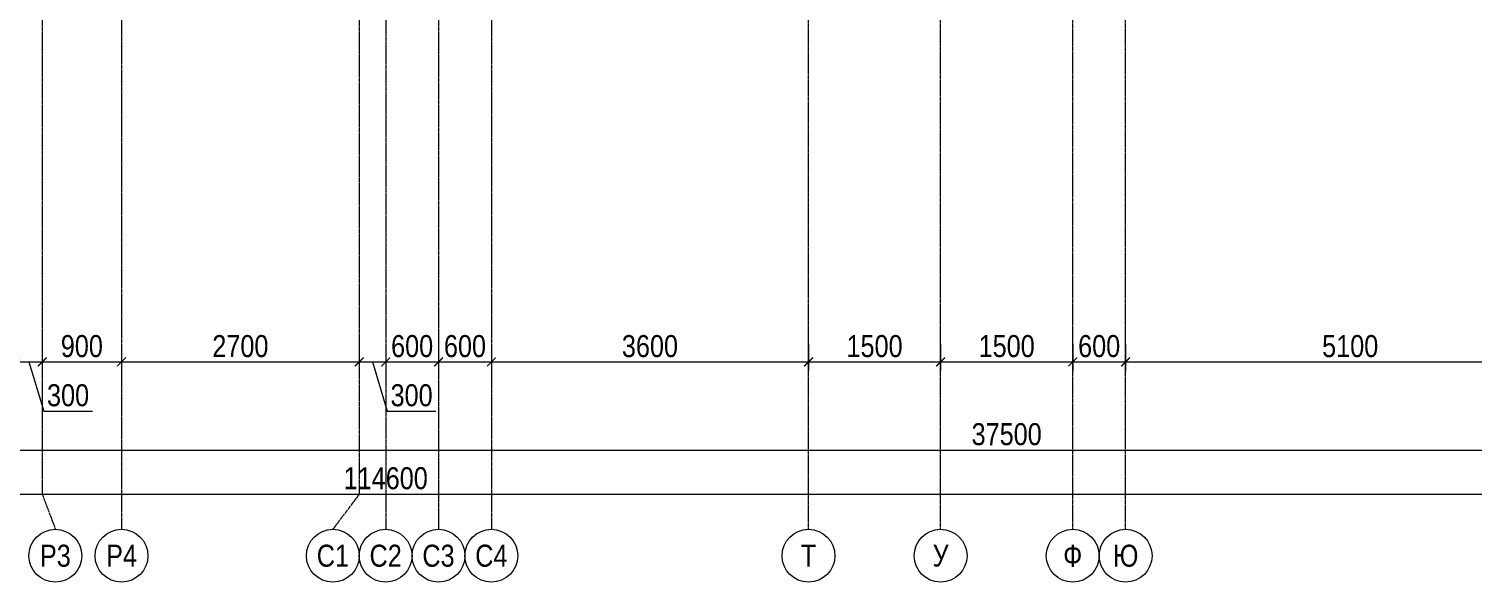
# Model space of a CAD drawing. Header units: millimetres. Extents: x -65509 to 912790, y 446 to 713294.
# Drawn here: x 195444 to 211841, y 120520 to 126801 of the extents above; entities that cross this region are included whole.
import ezdxf
from ezdxf.enums import TextEntityAlignment as Align

# ---------------------------------------------------------------- set-up
doc = ezdxf.new("R2010")
doc.units = ezdxf.units.MM
doc.linetypes.add('CENTER2', pattern=[28.575, 19.05, -3.175, 3.175, -3.175])
doc.layers.get('Defpoints').update_dxf_attribs({"color": 250})
doc.layers.add('РД_Оси_100', color=250, linetype='Continuous', lineweight=0)
doc.layers.add('РД_Оси_размер', color=250, linetype='Continuous', lineweight=0)
doc.styles.add('style1', font='ARIALN.TTF')
doc.styles.add('ккк', font='isocpeur.ttf', dxfattribs={"width": 0.85, "oblique": 15})
doc.dimstyles.new('Dim100_ареал', dxfattribs={"dimscale": 100, "dimtxt": 2.5, "dimasz": 1, "dimexe": 1, "dimexo": 1, "dimgap": 0.5, "dimtad": 1, "dimzin": 12, "dimdsep": 46, "dimtxsty": 'style1', "dimblk": 'ARCHTICK', "dimcen": 1, "dimdle": 1, "dimclrd": 256, "dimclre": 256, "dimaunit": 1, "dimadec": 0, "dimazin": 3, "dimtfac": 1, "dimtmove": 1, "dimatfit": 3, "dimldrblk": 'OPEN30', "dimfxl": 4, "dimfxlon": 1, "dimtolj": 1, "dimtzin": 0, "dimlwd": 9, "dimlwe": 9, "dimarcsym": 0})

# ---------------------------------------------------------------- blocks, each defined once
blk = doc.blocks.new('A-iden')
at = {"linetype": 'Continuous', "lineweight": 5}
blk.add_circle((0, -4), 3, dxfattribs=at)
at = {"color": 0, "linetype": 'Continuous', "lineweight": 20, "style": 'ккк', "width": 0.85}
blk.add_attdef('ID', text='', height=8, dxfattribs=at).set_placement((0.31, -3.85), align=Align.MIDDLE_CENTER)
blk = doc.blocks.new('_ArchTick')
at = {"color": 0, "linetype": 'ByBlock', "const_width": 0.15}
blk.add_lwpolyline([(-0.5, -0.5), (0.5, 0.5)], dxfattribs=at)
blk = doc.blocks.new('*D302')
at = {"layer": 'Defpoints', "color": 0, "transparency": 16777216}
for p in [(53100, -3255), (53400, -3255), (53400, -4255)]:
    blk.add_point(p, dxfattribs=at)
at = {"layer": 'РД_Оси_размер', "color": 0, "lineweight": 5, "transparency": 16777216}
for p, q in [((53100, -4055), (53100, -4355)), ((53400, -4055), (53400, -4355)), ((53000, -4255), (53500, -4255)), ((53250, -4255), (53417, -4813)), ((53417, -4813), (53970, -4813))]:
    blk.add_line(p, q, dxfattribs=at)
at = {"layer": 'РД_Оси_размер', "color": 0, "lineweight": 5, "transparency": 16777216, "xscale": 100, "yscale": 100, "zscale": 100, "rotation": 180}
blk.add_blockref('_ArchTick', (53100, -4255), dxfattribs=at)
at = {"layer": 'РД_Оси_размер', "color": 0, "lineweight": 5, "transparency": 16777216, "xscale": 100, "yscale": 100, "zscale": 100}
blk.add_blockref('_ArchTick', (53400, -4255), dxfattribs=at)
at = {"layer": 'РД_Оси_размер', "color": 0, "transparency": 16777216, "insert": (53694, -4635), "char_height": 250, "attachment_point": 5, "style": 'style1'}
blk.add_mtext('\\A1;300', dxfattribs=at)
blk = doc.blocks.new('_Open30')
at = {"color": 0, "linetype": 'ByBlock', "lineweight": -2}
for p, q in [((-1, 0.27), (0, 0)), ((0, 0), (-1, -0.27)), ((0, 0), (-1, 0))]:
    blk.add_line(p, q, dxfattribs=at)
blk = doc.blocks.new('*D303')
at = {"layer": 'Defpoints', "color": 0, "transparency": 16777216}
for p in [(53400, -3255), (54300, -3255), (54300, -4255)]:
    blk.add_point(p, dxfattribs=at)
at = {"layer": 'РД_Оси_размер', "color": 0, "lineweight": 5, "transparency": 16777216}
for p, q in [((53400, -4055), (53400, -4355)), ((54300, -4055), (54300, -4355)), ((53300, -4255), (54400, -4255))]:
    blk.add_line(p, q, dxfattribs=at)
at = {"layer": 'РД_Оси_размер', "color": 0, "lineweight": 5, "transparency": 16777216, "xscale": 100, "yscale": 100, "zscale": 100, "rotation": 180}
blk.add_blockref('_ArchTick', (53400, -4255), dxfattribs=at)
at = {"layer": 'РД_Оси_размер', "color": 0, "lineweight": 5, "transparency": 16777216, "xscale": 100, "yscale": 100, "zscale": 100}
blk.add_blockref('_ArchTick', (54300, -4255), dxfattribs=at)
at = {"layer": 'РД_Оси_размер', "color": 0, "transparency": 16777216, "insert": (53850, -4077), "char_height": 250, "attachment_point": 5, "style": 'style1'}
blk.add_mtext('\\A1;900', dxfattribs=at)
blk = doc.blocks.new('*D304')
at = {"layer": 'Defpoints', "color": 0, "transparency": 16777216}
for p in [(54300, -3255), (57000, -3255), (57000, -4255)]:
    blk.add_point(p, dxfattribs=at)
at = {"layer": 'РД_Оси_размер', "color": 0, "lineweight": 5, "transparency": 16777216}
for p, q in [((54300, -4055), (54300, -4355)), ((57000, -4055), (57000, -4355)), ((54200, -4255), (57100, -4255))]:
    blk.add_line(p, q, dxfattribs=at)
at = {"layer": 'РД_Оси_размер', "color": 0, "lineweight": 5, "transparency": 16777216, "xscale": 100, "yscale": 100, "zscale": 100, "rotation": 180}
blk.add_blockref('_ArchTick', (54300, -4255), dxfattribs=at)
at = {"layer": 'РД_Оси_размер', "color": 0, "lineweight": 5, "transparency": 16777216, "xscale": 100, "yscale": 100, "zscale": 100}
blk.add_blockref('_ArchTick', (57000, -4255), dxfattribs=at)
at = {"layer": 'РД_Оси_размер', "color": 0, "transparency": 16777216, "insert": (55650, -4077), "char_height": 250, "attachment_point": 5, "style": 'style1'}
blk.add_mtext('\\A1;2700', dxfattribs=at)
blk = doc.blocks.new('*D305')
at = {"layer": 'Defpoints', "color": 0, "transparency": 16777216}
for p in [(57000, -3255), (57300, -3255), (57300, -4255)]:
    blk.add_point(p, dxfattribs=at)
at = {"layer": 'РД_Оси_размер', "color": 0, "lineweight": 5, "transparency": 16777216}
for p, q in [((57000, -4055), (57000, -4355)), ((57300, -4055), (57300, -4355)), ((56900, -4255), (57400, -4255)), ((57150, -4255), (57317, -4813)), ((57317, -4813), (57870, -4813))]:
    blk.add_line(p, q, dxfattribs=at)
at = {"layer": 'РД_Оси_размер', "color": 0, "lineweight": 5, "transparency": 16777216, "xscale": 100, "yscale": 100, "zscale": 100, "rotation": 180}
blk.add_blockref('_ArchTick', (57000, -4255), dxfattribs=at)
at = {"layer": 'РД_Оси_размер', "color": 0, "lineweight": 5, "transparency": 16777216, "xscale": 100, "yscale": 100, "zscale": 100}
blk.add_blockref('_ArchTick', (57300, -4255), dxfattribs=at)
at = {"layer": 'РД_Оси_размер', "color": 0, "transparency": 16777216, "insert": (57594, -4635), "char_height": 250, "attachment_point": 5, "style": 'style1'}
blk.add_mtext('\\A1;300', dxfattribs=at)
blk = doc.blocks.new('*D306')
at = {"layer": 'Defpoints', "color": 0, "transparency": 16777216}
for p in [(57300, -3255), (57900, -3255), (57900, -4255)]:
    blk.add_point(p, dxfattribs=at)
at = {"layer": 'РД_Оси_размер', "color": 0, "lineweight": 5, "transparency": 16777216}
for p, q in [((57300, -4055), (57300, -4355)), ((57900, -4055), (57900, -4355)), ((57200, -4255), (58000, -4255))]:
    blk.add_line(p, q, dxfattribs=at)
at = {"layer": 'РД_Оси_размер', "color": 0, "lineweight": 5, "transparency": 16777216, "xscale": 100, "yscale": 100, "zscale": 100, "rotation": 180}
blk.add_blockref('_ArchTick', (57300, -4255), dxfattribs=at)
at = {"layer": 'РД_Оси_размер', "color": 0, "lineweight": 5, "transparency": 16777216, "xscale": 100, "yscale": 100, "zscale": 100}
blk.add_blockref('_ArchTick', (57900, -4255), dxfattribs=at)
at = {"layer": 'РД_Оси_размер', "color": 0, "transparency": 16777216, "insert": (57600, -4077), "char_height": 250, "attachment_point": 5, "style": 'style1'}
blk.add_mtext('\\A1;600', dxfattribs=at)
blk = doc.blocks.new('*D307')
at = {"layer": 'Defpoints', "color": 0, "transparency": 16777216}
for p in [(57900, -3255), (58500, -3255), (58500, -4255)]:
    blk.add_point(p, dxfattribs=at)
at = {"layer": 'РД_Оси_размер', "color": 0, "lineweight": 5, "transparency": 16777216}
for p, q in [((57900, -4055), (57900, -4355)), ((58500, -4055), (58500, -4355)), ((57800, -4255), (58600, -4255))]:
    blk.add_line(p, q, dxfattribs=at)
at = {"layer": 'РД_Оси_размер', "color": 0, "lineweight": 5, "transparency": 16777216, "xscale": 100, "yscale": 100, "zscale": 100, "rotation": 180}
blk.add_blockref('_ArchTick', (57900, -4255), dxfattribs=at)
at = {"layer": 'РД_Оси_размер', "color": 0, "lineweight": 5, "transparency": 16777216, "xscale": 100, "yscale": 100, "zscale": 100}
blk.add_blockref('_ArchTick', (58500, -4255), dxfattribs=at)
at = {"layer": 'РД_Оси_размер', "color": 0, "transparency": 16777216, "insert": (58200, -4077), "char_height": 250, "attachment_point": 5, "style": 'style1'}
blk.add_mtext('\\A1;600', dxfattribs=at)
blk = doc.blocks.new('*D308')
at = {"layer": 'Defpoints', "color": 0, "transparency": 16777216}
for p in [(58500, -3255), (62100, -3255), (62100, -4255)]:
    blk.add_point(p, dxfattribs=at)
at = {"layer": 'РД_Оси_размер', "color": 0, "lineweight": 5, "transparency": 16777216}
for p, q in [((58500, -4055), (58500, -4355)), ((62100, -4055), (62100, -4355)), ((58400, -4255), (62200, -4255))]:
    blk.add_line(p, q, dxfattribs=at)
at = {"layer": 'РД_Оси_размер', "color": 0, "lineweight": 5, "transparency": 16777216, "xscale": 100, "yscale": 100, "zscale": 100, "rotation": 180}
blk.add_blockref('_ArchTick', (58500, -4255), dxfattribs=at)
at = {"layer": 'РД_Оси_размер', "color": 0, "lineweight": 5, "transparency": 16777216, "xscale": 100, "yscale": 100, "zscale": 100}
blk.add_blockref('_ArchTick', (62100, -4255), dxfattribs=at)
at = {"layer": 'РД_Оси_размер', "color": 0, "transparency": 16777216, "insert": (60300, -4077), "char_height": 250, "attachment_point": 5, "style": 'style1'}
blk.add_mtext('\\A1;3600', dxfattribs=at)
blk = doc.blocks.new('*D309')
at = {"layer": 'Defpoints', "color": 0, "transparency": 16777216}
for p in [(62100, -3255), (63600, -3255), (63600, -4255)]:
    blk.add_point(p, dxfattribs=at)
at = {"layer": 'РД_Оси_размер', "color": 0, "lineweight": 5, "transparency": 16777216}
for p, q in [((62100, -4055), (62100, -4355)), ((63600, -4055), (63600, -4355)), ((62000, -4255), (63700, -4255))]:
    blk.add_line(p, q, dxfattribs=at)
at = {"layer": 'РД_Оси_размер', "color": 0, "lineweight": 5, "transparency": 16777216, "xscale": 100, "yscale": 100, "zscale": 100, "rotation": 180}
blk.add_blockref('_ArchTick', (62100, -4255), dxfattribs=at)
at = {"layer": 'РД_Оси_размер', "color": 0, "lineweight": 5, "transparency": 16777216, "xscale": 100, "yscale": 100, "zscale": 100}
blk.add_blockref('_ArchTick', (63600, -4255), dxfattribs=at)
at = {"layer": 'РД_Оси_размер', "color": 0, "transparency": 16777216, "insert": (62850, -4077), "char_height": 250, "attachment_point": 5, "style": 'style1'}
blk.add_mtext('\\A1;1500', dxfattribs=at)
blk = doc.blocks.new('*D310')
at = {"layer": 'Defpoints', "color": 0, "transparency": 16777216}
for p in [(63600, -3255), (65100, -3255), (65100, -4255)]:
    blk.add_point(p, dxfattribs=at)
at = {"layer": 'РД_Оси_размер', "color": 0, "lineweight": 5, "transparency": 16777216}
for p, q in [((63600, -4055), (63600, -4355)), ((65100, -4055), (65100, -4355)), ((63500, -4255), (65200, -4255))]:
    blk.add_line(p, q, dxfattribs=at)
at = {"layer": 'РД_Оси_размер', "color": 0, "lineweight": 5, "transparency": 16777216, "xscale": 100, "yscale": 100, "zscale": 100, "rotation": 180}
blk.add_blockref('_ArchTick', (63600, -4255), dxfattribs=at)
at = {"layer": 'РД_Оси_размер', "color": 0, "lineweight": 5, "transparency": 16777216, "xscale": 100, "yscale": 100, "zscale": 100}
blk.add_blockref('_ArchTick', (65100, -4255), dxfattribs=at)
at = {"layer": 'РД_Оси_размер', "color": 0, "transparency": 16777216, "insert": (64350, -4077), "char_height": 250, "attachment_point": 5, "style": 'style1'}
blk.add_mtext('\\A1;1500', dxfattribs=at)
blk = doc.blocks.new('*D311')
at = {"layer": 'Defpoints', "color": 0, "transparency": 16777216}
for p in [(65100, -3255), (65700, -3255), (65700, -4255)]:
    blk.add_point(p, dxfattribs=at)
at = {"layer": 'РД_Оси_размер', "color": 0, "lineweight": 5, "transparency": 16777216}
for p, q in [((65100, -4055), (65100, -4355)), ((65700, -4055), (65700, -4355)), ((65000, -4255), (65800, -4255))]:
    blk.add_line(p, q, dxfattribs=at)
at = {"layer": 'РД_Оси_размер', "color": 0, "lineweight": 5, "transparency": 16777216, "xscale": 100, "yscale": 100, "zscale": 100, "rotation": 180}
blk.add_blockref('_ArchTick', (65100, -4255), dxfattribs=at)
at = {"layer": 'РД_Оси_размер', "color": 0, "lineweight": 5, "transparency": 16777216, "xscale": 100, "yscale": 100, "zscale": 100}
blk.add_blockref('_ArchTick', (65700, -4255), dxfattribs=at)
at = {"layer": 'РД_Оси_размер', "color": 0, "transparency": 16777216, "insert": (65400, -4077), "char_height": 250, "attachment_point": 5, "style": 'style1'}
blk.add_mtext('\\A1;600', dxfattribs=at)
blk = doc.blocks.new('*D312')
at = {"layer": 'Defpoints', "color": 0, "transparency": 16777216}
for p in [(65700, -3255), (70800, -3255), (70800, -4255)]:
    blk.add_point(p, dxfattribs=at)
at = {"layer": 'РД_Оси_размер', "color": 0, "lineweight": 5, "transparency": 16777216}
for p, q in [((65700, -4055), (65700, -4355)), ((70800, -4055), (70800, -4355)), ((65600, -4255), (70900, -4255))]:
    blk.add_line(p, q, dxfattribs=at)
at = {"layer": 'РД_Оси_размер', "color": 0, "lineweight": 5, "transparency": 16777216, "xscale": 100, "yscale": 100, "zscale": 100, "rotation": 180}
blk.add_blockref('_ArchTick', (65700, -4255), dxfattribs=at)
at = {"layer": 'РД_Оси_размер', "color": 0, "lineweight": 5, "transparency": 16777216, "xscale": 100, "yscale": 100, "zscale": 100}
blk.add_blockref('_ArchTick', (70800, -4255), dxfattribs=at)
at = {"layer": 'РД_Оси_размер', "color": 0, "transparency": 16777216, "insert": (68250, -4077), "char_height": 250, "attachment_point": 5, "style": 'style1'}
blk.add_mtext('\\A1;5100', dxfattribs=at)
blk = doc.blocks.new('*D204')
at = {"layer": 'Defpoints', "color": 0, "transparency": 16777216}
for p in [(0, -3255), (114600, -3255), (114600, -5755)]:
    blk.add_point(p, dxfattribs=at)
at = {"layer": 'РД_Оси_размер', "color": 0, "lineweight": 5, "transparency": 16777216}
for p, q in [((0, -5555), (0, -5855)), ((114600, -5555), (114600, -5855)), ((-100, -5755), (114700, -5755))]:
    blk.add_line(p, q, dxfattribs=at)
at = {"layer": 'РД_Оси_размер', "color": 0, "lineweight": 5, "transparency": 16777216, "xscale": 100, "yscale": 100, "zscale": 100, "rotation": 180}
blk.add_blockref('_ArchTick', (0, -5755), dxfattribs=at)
at = {"layer": 'РД_Оси_размер', "color": 0, "lineweight": 5, "transparency": 16777216, "xscale": 100, "yscale": 100, "zscale": 100}
blk.add_blockref('_ArchTick', (114600, -5755), dxfattribs=at)
at = {"layer": 'РД_Оси_размер', "color": 0, "transparency": 16777216, "insert": (57300, -5577), "char_height": 250, "attachment_point": 5, "style": 'style1'}
blk.add_mtext('\\A1;114600', dxfattribs=at)
blk = doc.blocks.new('*D220')
at = {"layer": 'Defpoints', "color": 0, "transparency": 16777216}
for p in [(45600, -3255), (83100, -3255), (83100, -5255)]:
    blk.add_point(p, dxfattribs=at)
at = {"layer": 'РД_Оси_размер', "color": 0, "lineweight": 5, "transparency": 16777216}
for p, q in [((45600, -5055), (45600, -5355)), ((83100, -5055), (83100, -5355)), ((45500, -5255), (83200, -5255))]:
    blk.add_line(p, q, dxfattribs=at)
at = {"layer": 'РД_Оси_размер', "color": 0, "lineweight": 5, "transparency": 16777216, "xscale": 100, "yscale": 100, "zscale": 100, "rotation": 180}
blk.add_blockref('_ArchTick', (45600, -5255), dxfattribs=at)
at = {"layer": 'РД_Оси_размер', "color": 0, "lineweight": 5, "transparency": 16777216, "xscale": 100, "yscale": 100, "zscale": 100}
blk.add_blockref('_ArchTick', (83100, -5255), dxfattribs=at)
at = {"layer": 'РД_Оси_размер', "color": 0, "transparency": 16777216, "insert": (64350, -5077), "char_height": 250, "attachment_point": 5, "style": 'style1'}
blk.add_mtext('\\A1;37500', dxfattribs=at)
blk = doc.blocks.new('СОШ_2200_АР_ОСИ_М100_28.05.24')
at = {"layer": 'РД_Оси_100', "linetype": 'CENTER2'}
for p, q in [((63600, -6155), (63600, 139938.679)), ((65100, -6155), (65100, 139938.679)), ((62100, -6155), (62100, 73302.739))]:
    blk.add_line(p, q, dxfattribs=at)
for points in [[(54300, 139938.679), (54300, -6155)], [(57300, 139938.679), (57300, -6155)], [(58500, 139938.679), (58500, -6155)], [(65700, -6155), (65700, 139938.679)], [(57000, 70839.76), (57000, -5755), (56700, -6155)], [(53400, 70753.904), (53400, -5755), (53550, -6155)], [(57900, 70753.904), (57900, -6155)]]:
    blk.add_lwpolyline(points, dxfattribs=at)
at = {"layer": 'РД_Оси_100', "color": 0}
ref = blk.add_blockref('A-iden', (53549.266, -6054.999), dxfattribs=dict(at, xscale=100, yscale=100, zscale=100))
ref.add_attrib('ID', 'Р3', dxfattribs={"layer": '0', "linetype": 'Continuous', "height": 250, "style": 'style1'}).set_placement((53549.266, -6454.999), align=Align.MIDDLE)
ref = blk.add_blockref('A-iden', (54300.734, -6054.999), dxfattribs=dict(at, xscale=100, yscale=100, zscale=100))
ref.add_attrib('ID', 'Р4', dxfattribs={"layer": '0', "linetype": 'Continuous', "height": 250, "style": 'style1'}).set_placement((54300.734, -6454.999), align=Align.MIDDLE)
ref = blk.add_blockref('A-iden', (56700, -6055), dxfattribs=dict(at, xscale=100, yscale=100, zscale=100))
ref.add_attrib('ID', 'С1', dxfattribs={"layer": '0', "linetype": 'Continuous', "height": 250, "style": 'style1'}).set_placement((56700, -6455), align=Align.MIDDLE)
ref = blk.add_blockref('A-iden', (57299.266, -6054.999), dxfattribs=dict(at, xscale=100, yscale=100, zscale=100))
ref.add_attrib('ID', 'С2', dxfattribs={"layer": '0', "linetype": 'Continuous', "height": 250, "style": 'style1'}).set_placement((57299.266, -6454.999), align=Align.MIDDLE)
ref = blk.add_blockref('A-iden', (57899.266, -6054.999), dxfattribs=dict(at, xscale=100, yscale=100, zscale=100))
ref.add_attrib('ID', 'С3', dxfattribs={"layer": '0', "linetype": 'Continuous', "height": 250, "style": 'style1'}).set_placement((57899.266, -6454.999), align=Align.MIDDLE)
ref = blk.add_blockref('A-iden', (58499.266, -6054.999), dxfattribs=dict(at, xscale=100, yscale=100, zscale=100))
ref.add_attrib('ID', 'С4', dxfattribs={"layer": '0', "linetype": 'Continuous', "height": 250, "style": 'style1'}).set_placement((58499.266, -6454.999), align=Align.MIDDLE)
ref = blk.add_blockref('A-iden', (62100, -6054.999), dxfattribs=dict(at, xscale=100, yscale=100, zscale=100))
ref.add_attrib('ID', 'Т', dxfattribs={"layer": '0', "linetype": 'Continuous', "height": 250, "style": 'style1'}).set_placement((62100, -6454.999), align=Align.MIDDLE)
ref = blk.add_blockref('A-iden', (63600, -6054.999), dxfattribs=dict(at, xscale=100, yscale=100, zscale=100))
ref.add_attrib('ID', 'У', dxfattribs={"layer": '0', "linetype": 'Continuous', "height": 250, "style": 'style1'}).set_placement((63600, -6454.999), align=Align.MIDDLE)
ref = blk.add_blockref('A-iden', (65100, -6054.999), dxfattribs=dict(at, xscale=100, yscale=100, zscale=100))
ref.add_attrib('ID', 'Ф', dxfattribs={"layer": '0', "linetype": 'Continuous', "height": 250, "style": 'style1'}).set_placement((65100, -6454.999), align=Align.MIDDLE)
ref = blk.add_blockref('A-iden', (65700.734, -6054.999), dxfattribs=dict(at, xscale=100, yscale=100, zscale=100))
ref.add_attrib('ID', 'Ю', dxfattribs={"layer": '0', "linetype": 'Continuous', "height": 250, "style": 'style1'}).set_placement((65700.734, -6454.999), align=Align.MIDDLE)
at = {"layer": 'РД_Оси_размер'}
for base, p1, p2, picture, middle in [((114600, -5755), (0, -3255), (114600, -3255), '*D204', (57300, -5577.357)), ((83100, -5255), (45600, -3255), (83100, -3255), '*D220', (64350, -5077.357)), ((53400, -4255), (53100, -3255), (53400, -3255), '*D302', (53467.379, -4635.286)), ((54300, -4255), (53400, -3255), (54300, -3255), '*D303', (53850, -4077.357)), ((57000, -4255), (54300, -3255), (57000, -3255), '*D304', (55650, -4077.357)), ((57300, -4255), (57000, -3255), (57300, -3255), '*D305', (57367.379, -4635.286)), ((57900, -4255), (57300, -3255), (57900, -3255), '*D306', (57600, -4077.357)), ((58500, -4255), (57900, -3255), (58500, -3255), '*D307', (58200, -4077.357)), ((62100, -4255), (58500, -3255), (62100, -3255), '*D308', (60300, -4077.357)), ((63600, -4255), (62100, -3255), (63600, -3255), '*D309', (62850, -4077.357)), ((65100, -4255), (63600, -3255), (65100, -3255), '*D310', (64350, -4077.357)), ((65700, -4255), (65100, -3255), (65700, -3255), '*D311', (65400, -4077.357)), ((70800, -4255), (65700, -3255), (70800, -3255), '*D312', (68250, -4077.357))]:
    dim = blk.add_linear_dim(base=base, p1=p1, p2=p2, dimstyle='Dim100_ареал', dxfattribs=at)
    dim.commit()
    dim.dimension.update_dxf_attribs({"geometry": picture, "text_midpoint": middle})

msp = doc.modelspace()

# ---------------------------------------------------------------- block references
at = {"layer": 'РД_Оси_100'}
msp.add_blockref('СОШ_2200_АР_ОСИ_М100_28.05.24', (142195.157, 127275.073), dxfattribs=at)

doc.saveas('drawing.dxf')
